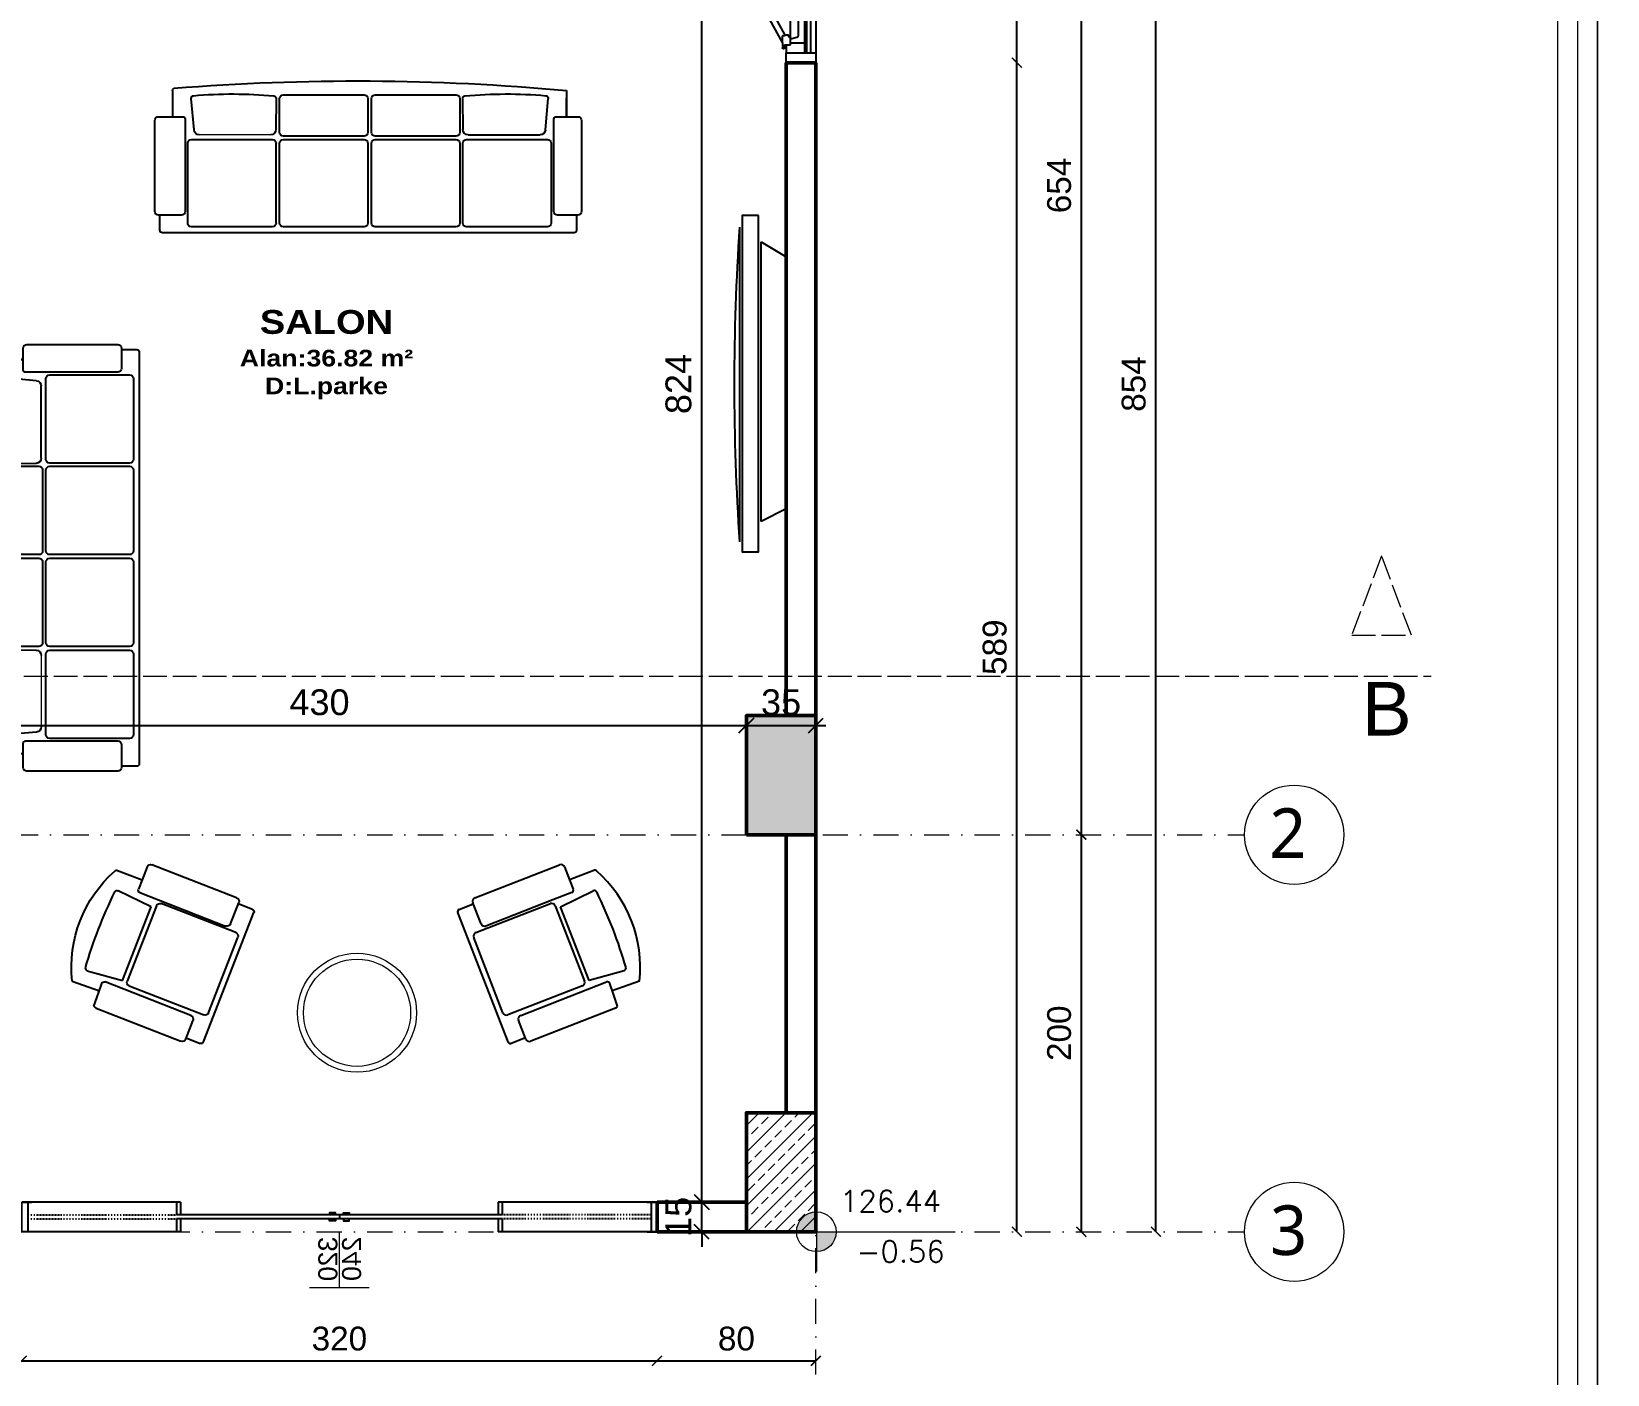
# Model space of a CAD drawing. Header units: millimetres. Extents: x 14753 to 45183, y 5640 to 19518.
# Drawn here: x 20669 to 21463, y 18220 to 18897 of the extents above; entities that cross this region are included whole.
import ezdxf

# ---------------------------------------------------------------- set-up
doc = ezdxf.new("R2010")
doc.units = ezdxf.units.MM
for name, pattern in [('ACAD_ISO02W100', [15, 12, -3]), ('Dash dot', [1.4, 0.6, -0.4, 0, -0.4]), ('DASHDOT', [25.4, 12.7, -6.35, 0, -6.35]), ('DASHED2', [0.375, 0.25, -0.125]), ('DOT', [0.25, 0, -0.25])]:
    doc.linetypes.add(name, pattern=pattern)
for name, color, linetype, lineweight in [('CERCEVE', 66, 'Continuous', 0), ('Duvar', 1, 'Continuous', 50), ('EŞYA TEFRİŞ', 53, 'Continuous', 13), ('k aks', 44, 'DASHDOT', 18), ('k dis olcu', 43, 'Continuous', 18), ('k ic olcu', 254, 'Continuous', 18), ('k kolon', 1, 'Continuous', 53), ('k kot', 31, 'Continuous', 20), ('k pencere', 4, 'Continuous', 25), ('k tarama', 252, 'Continuous', 9), ('kesiklii çizgi', 244, 'ACAD_ISO02W100', 5), ('Kolon', 30, 'Continuous', 50)]:
    doc.layers.add(name, color=color, linetype=linetype, lineweight=lineweight)
for name, color, linetype in [('doğrama', 140, 'Continuous'), ('Dış Ölçü', 3, 'Continuous'), ('pencere', 2, 'Continuous'), ('salon tefriş', 42, 'Continuous'), ('Standart', 7, 'Continuous'), ('YAzı', 7, 'Continuous')]:
    doc.layers.add(name, color=color, linetype=linetype)
doc.styles.add('MtXpl_Segoe_UI', font='segoeui.ttf')
doc.styles.add('OLCU', font='romans.shx')
doc.styles.add('ROMANT', font='arial.ttf', dxfattribs={"width": 0.8, "height": 0.125})
doc.styles.get("Standard").update_dxf_attribs({"font": 'arial.ttf'})
doc.styles.add('Vaziyet Yazı', font='bgothm.ttf', dxfattribs={"height": 25})
doc.dimstyles.new('icolcu', dxfattribs={"dimtxt": 13, "dimasz": 7.5, "dimexe": 5, "dimexo": 5, "dimgap": 5, "dimtad": 1, "dimdec": 0, "dimtxsty": 'Standard', "dimblk": 'OBLIQUE', "dimcen": 2.5, "dimdle": 5, "dimclrd": 256, "dimclre": 256, "dimclrt": 256, "dimadec": 4, "dimazin": 0, "dimtfac": 1, "dimtdec": 0, "dimtix": 1, "dimtmove": 2, "dimatfit": 3, "dimldrblk": 'OBLIQUE', "dimfxl": 1, "dimarcsym": 0})
doc.dimstyles.new('icölcü', dxfattribs={"dimtxt": 12, "dimasz": 5, "dimexe": 1.25, "dimexo": 0.625, "dimgap": 5, "dimtad": 1, "dimdec": 0, "dimtxsty": 'Standard', "dimblk": 'ARCHTICK', "dimcen": -10, "dimse1": 1, "dimse2": 1, "dimadec": 0, "dimazin": 0, "dimtfac": 1, "dimtdec": 0, "dimtix": 1, "dimtmove": 0, "dimatfit": 3, "dimldrblk": 'ARCHTICK', "dimfxl": 1, "dimarcsym": 0})
pattern_1 = [(45, (-7754.55, -1210.899), (-6.73519209, 6.73519209), []), (45, (-7747.815, -1210.899), (-6.73519209, 6.73519209), [4.7625, -2.38125])]

# ---------------------------------------------------------------- blocks, each defined once
blk = doc.blocks.new('320 fransız')
at = {"layer": 'pencere', "lineweight": 20}
for p, q in [((249847.73, 214094.21), (249817.73, 214094.21)), ((249832.73, 214094.21), (249832.73, 214065.9))]:
    blk.add_line(p, q, dxfattribs=at)
at = {"layer": 'pencere', "lineweight": 25}
for p, q in [((249677.73, 214065.9), (249672.73, 214065.9)), ((249672.73, 214065.9), (249672.73, 214050.9)), ((249752.73, 214065.9), (249672.73, 214065.9)), ((249675.73, 214050.9), (249675.73, 214065.9)), ((249750.73, 214059.4), (249750.73, 214065.9)), ((249752.73, 214059.4), (249752.73, 214065.9)), ((249912.73, 214059.4), (249912.73, 214065.9)), ((249992.73, 214065.9), (249912.73, 214065.9)), ((249914.73, 214059.4), (249914.73, 214065.9)), ((249987.73, 214065.9), (249992.73, 214065.9)), ((249989.73, 214050.9), (249989.73, 214065.9)), ((249992.73, 214050.9), (249992.73, 214065.9)), ((249914.73, 214059.4), (249750.73, 214059.4)), ((249750.73, 214050.9), (249750.73, 214057.4)), ((249914.73, 214057.4), (249750.73, 214057.4)), ((249752.73, 214050.9), (249752.73, 214057.4)), ((249832.73, 214057.4), (249832.73, 214059.4)), ((249912.73, 214050.9), (249912.73, 214057.4)), ((249914.73, 214050.9), (249914.73, 214057.4)), ((249672.73, 214050.9), (249677.73, 214050.9)), ((249752.73, 214050.9), (249672.73, 214050.9)), ((249992.73, 214050.9), (249912.73, 214050.9)), ((249987.73, 214050.9), (249992.73, 214050.9))]:
    blk.add_line(p, q, dxfattribs=at)
at = {"layer": 'pencere', "linetype": 'Dash dot', "lineweight": 25}
for p, q in [((249675.73, 214059.4), (249750.73, 214059.4)), ((249675.73, 214057.4), (249750.73, 214057.4)), ((249989.73, 214059.4), (249914.73, 214059.4)), ((249989.73, 214057.4), (249914.73, 214057.4))]:
    blk.add_line(p, q, dxfattribs=at)
at = {"layer": 'pencere', "lineweight": 25}
for points in [[(249830.73, 214059.4), (249830.73, 214060.4), (249827.73, 214060.4), (249827.73, 214059.4)], [(249830.73, 214057.4), (249830.73, 214056.4), (249827.73, 214056.4), (249827.73, 214057.4)], [(249834.73, 214059.4), (249834.73, 214060.4), (249837.73, 214060.4), (249837.73, 214059.4)], [(249834.73, 214057.4), (249834.73, 214056.4), (249837.73, 214056.4), (249837.73, 214057.4)]]:
    blk.add_lwpolyline(points, dxfattribs=at)
at = {"layer": 'pencere', "lineweight": 20, "style": 'ROMANT'}
for s, p in [('320', (249831.71, 214068.41)), ('240', (249843.67, 214068.31))]:
    blk.add_text(s, height=9.6, rotation=90, dxfattribs=at).set_placement(p)
blk = doc.blocks.new('160-240 2')
at = {"layer": 'pencere', "lineweight": 25, "ltscale": 25}
for p, q in [((24989.05, 13487.42), (25035.12, 13512.57)), ((25128.87, 13487.42), (25082.8, 13512.57)), ((24992.74, 13486.02), (25036.56, 13509.94)), ((25125.18, 13486.02), (25081.37, 13509.94))]:
    blk.add_line(p, q, dxfattribs=at)
at = {"layer": 'pencere', "lineweight": 25}
for p, q in [((25042.4, 13489.17), (25042.4, 13488.67)), ((25047.15, 13489.42), (25042.65, 13489.42)), ((25042.65, 13488.42), (25044.15, 13488.42)), ((25045.65, 13488.42), (25047.15, 13488.42)), ((25047.4, 13488.67), (25047.4, 13489.17)), ((25070.53, 13488.67), (25070.53, 13489.17)), ((25070.78, 13489.42), (25075.28, 13489.42)), ((25072.28, 13488.42), (25070.78, 13488.42)), ((25075.28, 13488.42), (25073.78, 13488.42)), ((25075.53, 13489.17), (25075.53, 13488.67)), ((24987.89, 13485.66), (24983.89, 13485.66)), ((24986.39, 13486.42), (24987.89, 13486.42)), ((24987.32, 13487.28), (24986.89, 13486.43)), ((24986.89, 13486.42), (24986.89, 13486.43)), ((24987.89, 13486.42), (24986.89, 13486.42)), ((24988.89, 13487.42), (24987.54, 13487.42)), ((24987.89, 13486.42), (24987.89, 13483.42)), ((24987.89, 13483.42), (24988.89, 13483.42)), ((24988.89, 13487.42), (24992.19, 13487.42)), ((24988.89, 13483.42), (25045.9, 13483.42)), ((24988.89, 13483.42), (24988.89, 13476.42)), ((24990.89, 13483.42), (24991.7, 13480.18)), ((24991.89, 13484.42), (24991.89, 13483.42)), ((24992.89, 13484.42), (24991.89, 13484.42)), ((24992.44, 13487.23), (24992.89, 13485.42)), ((24992.89, 13485.42), (24992.89, 13484.42)), ((25042.35, 13487.23), (25041.9, 13485.42)), ((25041.9, 13485.42), (25041.9, 13484.42)), ((25041.9, 13484.42), (25042.9, 13484.42)), ((25042.59, 13487.42), (25045.9, 13487.42)), ((25042.9, 13484.42), (25042.9, 13483.42)), ((25044.04, 13483.41), (25043.1, 13480.15)), ((25044.4, 13488.17), (25044.4, 13487.42)), ((25045.4, 13487.42), (25045.4, 13488.17)), ((25045.9, 13487.42), (25047.24, 13487.42)), ((25045.9, 13476.42), (25045.9, 13483.42)), ((25045.9, 13483.42), (25046.9, 13483.42)), ((25046.9, 13483.42), (25046.9, 13486.42)), ((25046.9, 13486.42), (25047.9, 13486.42)), ((25046.9, 13486.42), (25047.9, 13486.42)), ((25062.03, 13485.66), (25046.9, 13485.66)), ((25047.47, 13487.28), (25047.9, 13486.43)), ((25047.9, 13486.42), (25047.9, 13486.43)), ((25055.9, 13485.66), (25071.03, 13485.66)), ((25070.46, 13487.28), (25070.03, 13486.43)), ((25070.03, 13486.42), (25070.03, 13486.43)), ((25071.03, 13486.42), (25070.03, 13486.42)), ((25071.03, 13486.42), (25070.03, 13486.42)), ((25072.03, 13487.42), (25070.68, 13487.42)), ((25071.03, 13483.42), (25071.03, 13486.42)), ((25072.03, 13483.42), (25071.03, 13483.42)), ((25075.33, 13487.42), (25072.03, 13487.42)), ((25129.03, 13483.42), (25072.03, 13483.42)), ((25072.03, 13476.42), (25072.03, 13483.42)), ((25072.53, 13487.42), (25072.53, 13488.17)), ((25073.53, 13488.17), (25073.53, 13487.42)), ((25073.89, 13483.41), (25074.82, 13480.15)), ((25076.03, 13484.42), (25075.03, 13484.42)), ((25075.03, 13484.42), (25075.03, 13483.42)), ((25075.57, 13487.23), (25076.03, 13485.42)), ((25076.03, 13485.42), (25076.03, 13484.42)), ((25125.49, 13487.23), (25125.03, 13485.42)), ((25125.03, 13485.42), (25125.03, 13484.42)), ((25125.03, 13484.42), (25126.03, 13484.42)), ((25129.03, 13487.42), (25125.73, 13487.42)), ((25126.03, 13484.42), (25126.03, 13483.42)), ((25127.03, 13483.42), (25126.22, 13480.18)), ((25129.03, 13487.42), (25130.38, 13487.42)), ((25129.03, 13483.42), (25129.03, 13476.42)), ((25130.03, 13483.42), (25129.03, 13483.42)), ((25131.53, 13486.42), (25130.03, 13486.42)), ((25130.03, 13486.42), (25130.03, 13483.42)), ((25130.03, 13486.42), (25131.03, 13486.42)), ((25130.03, 13485.66), (25134.03, 13485.66)), ((25130.6, 13487.28), (25131.03, 13486.43)), ((25131.03, 13486.42), (25131.03, 13486.43)), ((24988.89, 13476.42), (24983.89, 13476.42)), ((25055.95, 13475.42), (24983.89, 13475.42)), ((25055.94, 13473.42), (24983.89, 13473.42)), ((25045.9, 13476.42), (24988.89, 13476.42)), ((24992.67, 13479.42), (25042.14, 13479.42)), ((25054.82, 13476.42), (25045.9, 13476.42)), ((25054.82, 13478.92), (25055.92, 13478.93)), ((25054.82, 13478.92), (25054.82, 13476.42)), ((25055.93, 13480.16), (25055.92, 13480.16)), ((25062.03, 13478.92), (25063.11, 13478.92)), ((25062.07, 13473.42), (25134.03, 13473.42)), ((25063.11, 13478.92), (25063.11, 13476.42)), ((25063.11, 13476.42), (25072.03, 13476.42)), ((25072.03, 13476.42), (25129.03, 13476.42)), ((25125.25, 13479.42), (25075.78, 13479.42)), ((25129.03, 13476.42), (25134.03, 13476.42)), ((25061.95, 13470.66), (24983.89, 13470.66)), ((25055.97, 13470.66), (25134.03, 13470.66))]:
    blk.add_line(p, q, dxfattribs=at)
at = {"layer": 'pencere', "linetype": 'DOT', "lineweight": 25}
for p, q in [((24986.89, 13486.92), (24985.89, 13486.92)), ((24986.39, 13487.42), (24986.39, 13486.42)), ((25131.03, 13486.92), (25132.03, 13486.92)), ((25131.53, 13487.42), (25131.53, 13486.42))]:
    blk.add_line(p, q, dxfattribs=at)
at = {"layer": 'pencere', "lineweight": 20}
for p, q in [((25059.03, 13437.89), (25059.03, 13470.66)), ((25044.03, 13437.89), (25074.03, 13437.89))]:
    blk.add_line(p, q, dxfattribs=at)
at = {"layer": 'pencere', "lineweight": 25}
for points in [[(24978.89, 13485.66), (24983.89, 13485.66), (24983.89, 13470.66), (24978.89, 13470.66)], [(25062.03, 13485.66), (25055.9, 13485.66), (25055.97, 13470.66), (25062.1, 13470.66)], [(25139.03, 13485.66), (25134.03, 13485.66), (25134.03, 13470.66), (25139.03, 13470.66)]]:
    blk.add_lwpolyline(points, close=True, dxfattribs=at)
for centre in [(24986.39, 13486.92), (25131.53, 13486.92)]:
    blk.add_circle(centre, 0.5, dxfattribs=at)
at = {"layer": 'pencere', "linetype": 'DASHED2', "lineweight": 25, "ltscale": 25}
for centre, start, end in [((24981.51, 13483.31), 3.86149, 28.62806), ((25136.41, 13483.31), 151.37194, 176.13851)]:
    blk.add_arc(centre, 61.07, start, end, dxfattribs=at)
at = {"layer": 'pencere', "lineweight": 25}
for centre, radius, start, end in [((25042.65, 13489.17), 0.25, 90, 180), ((25042.65, 13488.67), 0.25, 180, 270), ((25044.15, 13488.17), 0.25, 360, 90), ((25045.65, 13488.17), 0.25, 90, 180), ((25047.15, 13489.17), 0.25, 360, 90), ((25047.15, 13488.67), 0.25, 270, 360), ((25070.78, 13489.17), 0.25, 90, 180), ((25070.78, 13488.67), 0.25, 180, 270), ((25072.28, 13488.17), 0.25, 0, 90), ((25073.78, 13488.17), 0.25, 90, 180), ((25075.28, 13489.17), 0.25, 0, 90), ((25075.28, 13488.67), 0.25, 270, 0), ((24987.54, 13487.17), 0.25, 90, 153.20392), ((24992.19, 13487.17), 0.25, 14.03624, 90), ((25042.59, 13487.17), 0.25, 90, 165.96376), ((25047.24, 13487.17), 0.25, 26.79608, 90), ((25070.68, 13487.17), 0.25, 90, 153.20392), ((25075.33, 13487.17), 0.25, 14.03624, 90), ((25125.73, 13487.17), 0.25, 90, 165.96376), ((25130.38, 13487.17), 0.25, 26.79608, 90), ((24992.67, 13480.42), 1, 194.03624, 270), ((25042.14, 13480.42), 1, 270, 344.04695), ((25075.78, 13480.42), 1, 195.95305, 270), ((25125.25, 13480.42), 1, 270, 345.96376)]:
    blk.add_arc(centre, radius, start, end, dxfattribs=at)
at = {"layer": 'pencere', "lineweight": 20, "style": 'ROMANT'}
for s, p in [('160', (25057.57, 13441.78)), ('240', (25069.53, 13441.68))]:
    blk.add_text(s, height=9.6, rotation=90, dxfattribs=at).set_placement(p)
blk = doc.blocks.new('tv 170')
at = {"layer": 'salon tefriş'}
for p, q in [((1168.59, 2080.93), (1168.59, 2239.51)), ((1145.14, 2222.93), (1157.67, 2229.23)), ((1145.14, 2095.86), (1145.14, 2222.93)), ((1157.67, 2229.23), (1157.67, 2088.34)), ((1157.67, 2088.34), (1145.14, 2095.86))]:
    blk.add_line(p, q, dxfattribs=at)
blk.add_lwpolyline([(1159.08, 2075.04), (1167.28, 2075.04), (1167.28, 2244.56), (1159.08, 2244.56)], close=True, dxfattribs=at)
blk.add_arc((-14.45, 2160.22), 1185.7, 356.16566, 3.83434, dxfattribs=at)
blk = doc.blocks.new('üçlü koltuk')
at = {"layer": 'salon tefriş'}
for p, q in [((4310.54, 2014.91), (4310.54, 2007.28)), ((4519.15, 2016.18), (4311.81, 2016.18)), ((4324.53, 2011.32), (4324.53, 1971.06)), ((4367.11, 2013.23), (4326.43, 2013.23)), ((4369.01, 1971.06), (4369.01, 2011.32)), ((4370.83, 2011.32), (4370.83, 1971.06)), ((4413.42, 2013.23), (4372.74, 2013.23)), ((4415.32, 1971.06), (4415.32, 2011.32)), ((4417.1, 2011.32), (4417.1, 1971.06)), ((4459.69, 2013.23), (4419.01, 2013.23)), ((4461.59, 1971.06), (4461.59, 2011.32)), ((4463.15, 2011.32), (4463.15, 1971.06)), ((4505.74, 2013.23), (4465.06, 2013.23)), ((4507.64, 1971.06), (4507.64, 2011.32)), ((4520.42, 2007.28), (4520.42, 2014.91)), ((4308, 2005.38), (4308, 1959.62)), ((4321.35, 2007.28), (4309.91, 2007.28)), ((4323.25, 1969.15), (4323.25, 2005.38)), ((4508.98, 2005.38), (4508.98, 1969.15)), ((4521.06, 2007.28), (4510.89, 2007.28)), ((4522.96, 1959.62), (4522.96, 2005.38)), ((4323.25, 1958.98), (4323.25, 1969.15)), ((4326.43, 1969.15), (4367.11, 1969.15)), ((4372.74, 1969.15), (4413.42, 1969.15)), ((4419.01, 1969.15), (4459.69, 1969.15)), ((4465.06, 1969.15), (4505.74, 1969.15)), ((4508.98, 1969.15), (4508.98, 1958.98)), ((4327.71, 1964.41), (4326.31, 1948.51)), ((4369.09, 1948.64), (4369.01, 1964.19)), ((4370.83, 1965.6), (4370.83, 1948.6)), ((4413.42, 1967.51), (4372.74, 1967.51)), ((4415.32, 1948.6), (4415.32, 1965.6)), ((4417.1, 1965.6), (4417.1, 1948.6)), ((4459.69, 1967.51), (4419.01, 1967.51)), ((4461.59, 1948.6), (4461.59, 1965.6)), ((4463.03, 1948.64), (4463.11, 1964.19)), ((4465.77, 1966.85), (4502.06, 1966.85)), ((4504.71, 1964.41), (4506.12, 1948.51)), ((4309.91, 1957.71), (4316.9, 1957.71)), ((4316.9, 1957.71), (4321.98, 1957.71)), ((4316.9, 1944.49), (4316.9, 1957.71)), ((4510.25, 1957.71), (4515.34, 1957.71)), ((4515.34, 1944.49), (4515.34, 1957.71)), ((4515.34, 1957.71), (4515.34, 1948.36)), ((4515.34, 1957.71), (4521.06, 1957.71)), ((4372.74, 1946.69), (4413.42, 1946.69)), ((4419.01, 1946.69), (4459.69, 1946.69))]:
    blk.add_line(p, q, dxfattribs=at)
at = {"layer": 'salon tefriş', "lineweight": 15}
blk.add_line((4366.34, 1966.85), (4330.37, 1966.85), dxfattribs=at)
at = {"layer": 'salon tefriş'}
for centre, radius, start, end in [((4311.81, 2014.91), 1.27, 89.99999, 179.99999), ((4326.43, 2011.32), 1.91, 89.99999, 179.99999), ((4367.11, 2011.32), 1.91, 359.99999, 89.99999), ((4372.74, 2011.32), 1.91, 89.99999, 179.99999), ((4413.42, 2011.32), 1.91, 359.99999, 89.99999), ((4419.01, 2011.32), 1.91, 89.99999, 179.99999), ((4459.69, 2011.32), 1.91, 359.99999, 89.99999), ((4465.06, 2011.32), 1.91, 89.99999, 179.99999), ((4505.74, 2011.32), 1.91, 359.99999, 89.99999), ((4519.15, 2014.91), 1.27, 359.99999, 89.99999), ((4309.91, 2005.38), 1.91, 89.99999, 179.99999), ((4321.35, 2005.38), 1.91, 359.99999, 89.99999), ((4510.89, 2005.38), 1.91, 89.99999, 179.99999), ((4521.06, 2005.38), 1.91, 359.99999, 89.99999), ((4326.43, 1971.06), 1.91, 179.99999, 269.99999), ((4367.11, 1971.06), 1.91, 269.99999, 359.99999), ((4372.74, 1971.06), 1.91, 179.99999, 269.99999), ((4413.42, 1971.06), 1.91, 269.99999, 359.99999), ((4419.01, 1971.06), 1.91, 179.99999, 269.99999), ((4459.69, 1971.06), 1.91, 269.99999, 359.99999), ((4465.06, 1971.06), 1.91, 179.99999, 269.99999), ((4505.74, 1971.06), 1.91, 269.99999, 359.99999), ((4330.37, 1964.18), 2.67, 89.99999, 174.95517), ((4366.34, 1964.18), 2.67, 0.2908, 89.99999), ((4372.74, 1965.6), 1.91, 89.99999, 179.99999), ((4413.42, 1965.6), 1.91, 359.99999, 89.99999), ((4419.01, 1965.6), 1.91, 89.99999, 179.99999), ((4459.69, 1965.6), 1.91, 359.99999, 89.99999), ((4465.77, 1964.18), 2.67, 90.00001, 179.7092), ((4502.06, 1964.18), 2.67, 5.04483, 90.00001), ((4309.91, 1959.62), 1.91, 179.99999, 269.99999), ((4321.98, 1958.98), 1.27, 269.99999, 359.99999), ((4510.25, 1958.98), 1.27, 179.99999, 269.99999), ((4521.06, 1959.62), 1.91, 269.99999, 359.99999), ((4327.58, 1948.4), 1.27, 174.95517, 265.02822), ((4347.14, 2170.2), 223.93, 264.96051, 275.32982), ((4367.82, 1948.5), 1.27, 275.2582, 5.9673), ((4372.74, 1948.6), 1.91, 179.99999, 269.99999), ((4413.42, 1948.6), 1.91, 269.99999, 359.99999), ((4419.01, 1948.6), 1.91, 179.99999, 269.99999), ((4459.69, 1948.6), 1.91, 269.99999, 359.99999), ((4464.29, 1948.5), 1.27, 174.0327, 264.7418), ((4485.14, 2173.69), 227.42, 264.71126, 275.00066), ((4504.85, 1948.4), 1.27, 274.97178, 5.04483), ((4318.17, 1944.49), 1.27, 179.99999, 242.56916), ((4409.85, 3103.35), 1163.65, 265.45241, 275.20133)]:
    blk.add_arc(centre, radius, start, end, dxfattribs=at)
blk = doc.blocks.new('tekli koltuk')
at = {"layer": 'salon tefriş'}
for p, q in [((4425.75, 2373.63), (4419.53, 2361.97)), ((4389.24, 2324.1), (4410.78, 2364.47)), ((4413.36, 2365.26), (4419.53, 2361.97)), ((4419.53, 2361.97), (4424.01, 2359.57)), ((4424.54, 2357.85), (4419.75, 2348.88)), ((4424.96, 2348.71), (4432.16, 2365.65)), ((4401.02, 2311.08), (4419.98, 2346.6)), ((4419.75, 2348.88), (4402.7, 2316.92)), ((4422.56, 2347.39), (4458.44, 2328.24)), ((4460.08, 2329.98), (4424.96, 2348.71)), ((4470.33, 2345.15), (4460.08, 2329.98)), ((4479.51, 2346.23), (4472.2, 2333.65)), ((4462.37, 2326.15), (4467.15, 2335.12)), ((4473.29, 2333.03), (4468.89, 2335.58)), ((4445.32, 2294.18), (4462.37, 2326.15)), ((4479.19, 2327.98), (4457.65, 2287.6)), ((4479.33, 2329.51), (4473.29, 2333.03)), ((4387, 2314.49), (4390.59, 2321.22)), ((4400.12, 2316.13), (4390.03, 2321.52)), ((4459.23, 2325.66), (4440.28, 2290.14)), ((4449.2, 2279.86), (4387.52, 2312.77)), ((4437.7, 2289.35), (4401.81, 2308.5)), ((4455.07, 2286.82), (4446.1, 2291.6)), ((4454.51, 2287.12), (4450.92, 2280.39))]:
    blk.add_line(p, q, dxfattribs=at)
for centre, radius, start, end in [((4426.87, 2373.03), 1.27, 89.35154, 151.92072), ((4426.15, 2309.57), 64.73, 34.4899, 89.35154), ((4433.33, 2365.15), 1.27, 66.89249, 156.96554), ((4343.54, 2154.71), 230.07, 56.6625, 66.89249), ((4412.46, 2363.58), 1.91, 61.92072, 151.92072), ((4423.42, 2358.45), 1.27, 331.92072, 61.92072), ((4421.66, 2345.7), 1.91, 61.92072, 151.92072), ((4467.86, 2345.58), 2.51, 350.18234, 32.43357), ((4468.25, 2334.48), 1.27, 59.84893, 149.84893), ((4457.55, 2326.56), 1.91, 331.92072, 61.92072), ((4472.18, 2329.4), 7.16, 348.53085, 0.9115), ((4390.92, 2323.2), 1.91, 151.92072, 241.92072), ((4388.12, 2313.89), 1.27, 151.92072, 241.92072), ((4401.02, 2317.82), 1.91, 241.92072, 331.92072), ((4402.71, 2310.18), 1.91, 151.92072, 241.92072), ((4438.59, 2291.03), 1.91, 241.92072, 331.92072), ((4447, 2293.29), 1.91, 151.92072, 241.92072), ((4455.97, 2288.5), 1.91, 241.92072, 331.92072), ((4449.8, 2280.99), 1.27, 241.92072, 331.92072)]:
    blk.add_arc(centre, radius, start, end, dxfattribs=at)
blk = doc.blocks.new('AKS-KOLON')
at = {"layer": 'k tarama'}
h = blk.add_hatch(dxfattribs=at)
h.set_pattern_fill('ANSI33', color=256, scale=1.5)
h.set_pattern_definition(pattern_1)
h.paths.add_polyline_path([(376943.55, 4551394.22), (376918.55, 4551394.22), (376918.55, 4551205.22), (376943.55, 4551205.22)])
h.paths.add_polyline_path([(376516.55, 4551394.22), (376491.55, 4551394.22), (376491.55, 4551205.22), (376516.55, 4551205.22)])
h.paths.add_polyline_path([(376352.55, 4551394.22), (376317.55, 4551394.22), (376317.55, 4551334.22), (376352.55, 4551334.22)])
h.paths.add_polyline_path([(376377.55, 4550775.22), (376317.55, 4550775.22), (376317.55, 4550740.22), (376377.55, 4550740.22)])
h.paths.add_polyline_path([(376943.55, 4550800.22), (376908.55, 4550800.22), (376908.55, 4550740.22), (376943.55, 4550740.22)])
h.paths.add_polyline_path([(377393.55, 4550800.22), (377358.55, 4550800.22), (377358.55, 4550740.22), (377393.55, 4550740.22)])
h = blk.add_hatch(dxfattribs=at)
h.set_pattern_fill('ANSI33', color=256, scale=1.5)
h.set_pattern_definition(pattern_1)
h.paths.add_polyline_path([(376948.55, 4550600.22), (376913.55, 4550600.22), (376913.55, 4550540.22), (376948.55, 4550540.22)])
h.paths.add_polyline_path([(377393.55, 4550600.22), (377358.55, 4550600.22), (377358.55, 4550540.22), (377393.55, 4550540.22)])
at = {"layer": 'k aks'}
for p, q in [((377393.55, 4550391.82), (377393.55, 4551524.22)), ((376147.55, 4550740.22), (377609.55, 4550740.22)), ((376147.55, 4550540.22), (377609.55, 4550540.22))]:
    blk.add_line(p, q, dxfattribs=at)
at = {"layer": 'k aks', "linetype": 'Continuous'}
for centre in [(377634.55, 4550740.22), (377634.55, 4550540.22)]:
    blk.add_circle(centre, 25, dxfattribs=at)
at = {"layer": 'Kolon'}
for points in [[(377358.55, 4550740.22), (377393.55, 4550740.22), (377393.55, 4550800.22), (377358.55, 4550800.22), (377358.55, 4550740.22)], [(377358.55, 4550540.22), (377393.55, 4550540.22), (377393.55, 4550600.22), (377358.55, 4550600.22), (377358.55, 4550540.22)]]:
    blk.add_lwpolyline(points, dxfattribs=at)
at = {"layer": 'k aks', "style": 'MtXpl_Segoe_UI'}
for s, p in [('2', (377621.99, 4550728.54)), ('3', (377622.46, 4550528.54))]:
    blk.add_text(s, height=25, dxfattribs=at).set_placement(p)
blk = doc.blocks.new('KESİT')
at = {"layer": 'kesiklii çizgi', "color": 3}
for p, q in [((381895, 4551890), (381880, 4551850)), ((381910, 4551850), (381895, 4551890)), ((380281.07, 4551829.46), (381920, 4551829.46))]:
    blk.add_line(p, q, dxfattribs=at)
blk.add_lwpolyline([(381880, 4551850), (381910, 4551850)], dxfattribs=at)
blk.add_text('B', height=27, dxfattribs=at).set_placement((381885, 4551799.5))
blk = doc.blocks.new('_ArchTick')
at = {"color": 0, "linetype": 'ByBlock', "const_width": 0.15}
blk.add_lwpolyline([(-0.5, -0.5), (0.5, 0.5)], dxfattribs=at)
blk = doc.blocks.new('*D405')
at = {"layer": 'Defpoints', "color": 0, "transparency": 16777216}
for p in [(20664.09, 18292.01), (20984.09, 18292.01), (20984.09, 18227.01)]:
    blk.add_point(p, dxfattribs=at)
at = {"layer": 'k dis olcu', "color": 0, "lineweight": -2, "transparency": 16777216}
blk.add_line((20664.09, 18227.01), (20984.09, 18227.01), dxfattribs=at)
at = {"layer": 'k dis olcu', "color": 0, "lineweight": -2, "transparency": 16777216, "xscale": 5, "yscale": 5, "zscale": 5, "rotation": 180}
blk.add_blockref('_ArchTick', (20664.09, 18227.01), dxfattribs=at)
at = {"layer": 'k dis olcu', "color": 0, "lineweight": -2, "transparency": 16777216, "xscale": 5, "yscale": 5, "zscale": 5}
blk.add_blockref('_ArchTick', (20984.09, 18227.01), dxfattribs=at)
at = {"layer": 'k dis olcu', "color": 0, "transparency": 16777216, "insert": (20824.09, 18238.14), "char_height": 12, "attachment_point": 5}
blk.add_mtext('320', dxfattribs=at)
blk = doc.blocks.new('*D406')
at = {"layer": 'Defpoints', "color": 0, "transparency": 16777216}
for p in [(20984.09, 18292.01), (21064.09, 18292.01), (21064.09, 18227.01)]:
    blk.add_point(p, dxfattribs=at)
at = {"layer": 'k dis olcu', "color": 0, "lineweight": -2, "transparency": 16777216}
blk.add_line((20984.09, 18227.01), (21064.09, 18227.01), dxfattribs=at)
at = {"layer": 'k dis olcu', "color": 0, "lineweight": -2, "transparency": 16777216, "xscale": 5, "yscale": 5, "zscale": 5, "rotation": 180}
blk.add_blockref('_ArchTick', (20984.09, 18227.01), dxfattribs=at)
at = {"layer": 'k dis olcu', "color": 0, "lineweight": -2, "transparency": 16777216, "xscale": 5, "yscale": 5, "zscale": 5}
blk.add_blockref('_ArchTick', (21064.09, 18227.01), dxfattribs=at)
at = {"layer": 'k dis olcu', "color": 0, "transparency": 16777216, "insert": (21024.09, 18238.14), "char_height": 12, "attachment_point": 5}
blk.add_mtext('80', dxfattribs=at)
blk = doc.blocks.new('*D410')
at = {"layer": 'Defpoints', "color": 0, "transparency": 16777216}
for p in [(21235.39, 19146.01), (21235.39, 19146.01), (21235.39, 18292.01)]:
    blk.add_point(p, dxfattribs=at)
at = {"layer": 'k dis olcu', "color": 0, "lineweight": -2, "transparency": 16777216}
blk.add_line((21235.39, 18292.01), (21235.39, 19146.01), dxfattribs=at)
at = {"layer": 'k dis olcu', "color": 0, "lineweight": -2, "transparency": 16777216, "xscale": 5, "yscale": 5, "zscale": 5}
for p, rotation in [((21235.39, 19146.01), 90), ((21235.39, 18292.01), 270)]:
    blk.add_blockref('_ArchTick', p, dxfattribs=dict(at, rotation=rotation))
at = {"layer": 'k dis olcu', "color": 0, "transparency": 16777216, "insert": (21224.26, 18719.01), "char_height": 12, "attachment_point": 5, "rotation": 90}
blk.add_mtext('854', dxfattribs=at)
blk = doc.blocks.new('*D411')
at = {"layer": 'Defpoints', "color": 0, "transparency": 16777216}
for p in [(21197.84, 19146.01), (21197.84, 18492.01), (21197.84, 18492.01)]:
    blk.add_point(p, dxfattribs=at)
at = {"layer": 'k dis olcu', "color": 0, "lineweight": -2, "transparency": 16777216}
blk.add_line((21197.84, 19146.01), (21197.84, 18492.01), dxfattribs=at)
at = {"layer": 'k dis olcu', "color": 0, "lineweight": -2, "transparency": 16777216, "xscale": 5, "yscale": 5, "zscale": 5}
for p, rotation in [((21197.84, 19146.01), 90), ((21197.84, 18492.01), 270)]:
    blk.add_blockref('_ArchTick', p, dxfattribs=dict(at, rotation=rotation))
at = {"layer": 'k dis olcu', "color": 0, "transparency": 16777216, "insert": (21186.71, 18819.01), "char_height": 12, "attachment_point": 5, "rotation": 90}
blk.add_mtext('654', dxfattribs=at)
blk = doc.blocks.new('*D412')
at = {"layer": 'Defpoints', "color": 0, "transparency": 16777216}
for p in [(21197.84, 18492.01), (21197.84, 18292.01), (21197.84, 18292.01)]:
    blk.add_point(p, dxfattribs=at)
at = {"layer": 'k dis olcu', "color": 0, "lineweight": -2, "transparency": 16777216}
blk.add_line((21197.84, 18492.01), (21197.84, 18292.01), dxfattribs=at)
at = {"layer": 'k dis olcu', "color": 0, "lineweight": -2, "transparency": 16777216, "xscale": 5, "yscale": 5, "zscale": 5}
for p, rotation in [((21197.84, 18492.01), 90), ((21197.84, 18292.01), 270)]:
    blk.add_blockref('_ArchTick', p, dxfattribs=dict(at, rotation=rotation))
at = {"layer": 'k dis olcu', "color": 0, "transparency": 16777216, "insert": (21186.71, 18392.01), "char_height": 12, "attachment_point": 5, "rotation": 90}
blk.add_mtext('200', dxfattribs=at)
blk = doc.blocks.new('*D413')
at = {"layer": 'Defpoints', "color": 0, "transparency": 16777216}
for p in [(21064.09, 18880.86), (21165.36, 18880.86), (21064.09, 18292.01)]:
    blk.add_point(p, dxfattribs=at)
at = {"layer": 'k dis olcu', "color": 0, "lineweight": -2, "transparency": 16777216}
blk.add_line((21165.36, 18292.01), (21165.36, 18880.86), dxfattribs=at)
at = {"layer": 'k dis olcu', "color": 0, "lineweight": -2, "transparency": 16777216, "xscale": 5, "yscale": 5, "zscale": 5}
for p, rotation in [((21165.36, 18880.86), 90), ((21165.36, 18292.01), 270)]:
    blk.add_blockref('_ArchTick', p, dxfattribs=dict(at, rotation=rotation))
at = {"layer": 'k dis olcu', "color": 0, "transparency": 16777216, "insert": (21154.24, 18586.44), "char_height": 12, "attachment_point": 5, "rotation": 90}
blk.add_mtext('589', dxfattribs=at)
blk = doc.blocks.new('*D422')
at = {"layer": 'Defpoints', "color": 0, "transparency": 16777216}
for p in [(21064.09, 19041.01), (21165.36, 19041.01), (21064.09, 18880.86)]:
    blk.add_point(p, dxfattribs=at)
at = {"layer": 'k dis olcu', "color": 0, "lineweight": -2, "transparency": 16777216}
blk.add_line((21165.36, 18880.86), (21165.36, 19041.01), dxfattribs=at)
at = {"layer": 'k dis olcu', "color": 0, "lineweight": -2, "transparency": 16777216, "xscale": 5, "yscale": 5, "zscale": 5}
for p, rotation in [((21165.36, 19041.01), 90), ((21165.36, 18880.86), 270)]:
    blk.add_blockref('_ArchTick', p, dxfattribs=dict(at, rotation=rotation))
at = {"layer": 'k dis olcu', "color": 0, "transparency": 16777216, "insert": (21154.24, 18960.94), "char_height": 12, "attachment_point": 5, "rotation": 90}
blk.add_mtext('160', dxfattribs=at)
blk = doc.blocks.new('_Oblique')
at = {"color": 0, "linetype": 'ByBlock', "lineweight": -2}
blk.add_line((-0.5, -0.5), (0.5, 0.5), dxfattribs=at)
blk = doc.blocks.new('*D324')
at = {"layer": 'Defpoints', "color": 0, "transparency": 16777216}
for p in [(20599.09, 18547.01), (21029.09, 18552.01), (21029.09, 18547.01)]:
    blk.add_point(p, dxfattribs=at)
at = {"layer": 'k ic olcu', "lineweight": -2, "transparency": 16777216}
for p, q in [((20594.09, 18547.01), (21034.09, 18547.01)), ((21029.09, 18547.01), (21029.09, 18542.01))]:
    blk.add_line(p, q, dxfattribs=at)
at = {"layer": 'k ic olcu', "lineweight": -2, "transparency": 16777216, "xscale": 7.5, "yscale": 7.5, "zscale": 7.5, "rotation": 180}
blk.add_blockref('_Oblique', (20599.09, 18547.01), dxfattribs=at)
at = {"layer": 'k ic olcu', "lineweight": -2, "transparency": 16777216, "xscale": 7.5, "yscale": 7.5, "zscale": 7.5}
blk.add_blockref('_Oblique', (21029.09, 18547.01), dxfattribs=at)
at = {"layer": 'k ic olcu', "transparency": 16777216, "insert": (20814.09, 18558.65), "char_height": 13, "attachment_point": 5}
blk.add_mtext('430', dxfattribs=at)
blk = doc.blocks.new('*D325')
at = {"layer": 'Defpoints', "color": 0, "transparency": 16777216}
for p in [(21029.09, 18552.01), (21064.09, 18552.01), (21064.09, 18547.01)]:
    blk.add_point(p, dxfattribs=at)
at = {"layer": 'k ic olcu', "lineweight": -2, "transparency": 16777216}
for p, q in [((21024.09, 18547.01), (21069.09, 18547.01)), ((21029.09, 18547.01), (21029.09, 18542.01)), ((21064.09, 18547.01), (21064.09, 18542.01))]:
    blk.add_line(p, q, dxfattribs=at)
at = {"layer": 'k ic olcu', "lineweight": -2, "transparency": 16777216, "xscale": 7.5, "yscale": 7.5, "zscale": 7.5, "rotation": 180}
blk.add_blockref('_Oblique', (21029.09, 18547.01), dxfattribs=at)
at = {"layer": 'k ic olcu', "lineweight": -2, "transparency": 16777216, "xscale": 7.5, "yscale": 7.5, "zscale": 7.5}
blk.add_blockref('_Oblique', (21064.09, 18547.01), dxfattribs=at)
at = {"layer": 'k ic olcu', "transparency": 16777216, "insert": (21046.59, 18558.65), "char_height": 13, "attachment_point": 5}
blk.add_mtext('35', dxfattribs=at)
blk = doc.blocks.new('*D326')
at = {"layer": 'Defpoints', "color": 0, "transparency": 16777216}
for p in [(21006.59, 18307.01), (21006.59, 18307.01), (21006.59, 18292.01)]:
    blk.add_point(p, dxfattribs=at)
at = {"layer": 'k ic olcu', "lineweight": -2, "transparency": 16777216}
for p, q in [((21006.59, 18307.01), (21006.59, 18314.51)), ((21006.59, 18292.01), (21006.59, 18307.01)), ((21011.59, 18307.01), (21011.59, 18307.01)), ((21006.59, 18292.01), (21006.59, 18284.51)), ((21011.59, 18292.01), (21011.59, 18292.01))]:
    blk.add_line(p, q, dxfattribs=at)
at = {"layer": 'k ic olcu', "lineweight": -2, "transparency": 16777216, "xscale": 7.5, "yscale": 7.5, "zscale": 7.5}
for p, rotation in [((21006.59, 18307.01), 270), ((21006.59, 18292.01), 90)]:
    blk.add_blockref('_Oblique', p, dxfattribs=dict(at, rotation=rotation))
at = {"layer": 'k ic olcu', "transparency": 16777216, "insert": (20994.95, 18299.51), "char_height": 13, "attachment_point": 5, "rotation": 90}
blk.add_mtext('15', dxfattribs=at)
blk = doc.blocks.new('*D327')
at = {"layer": 'Defpoints', "color": 0, "transparency": 16777216}
for p in [(21006.59, 19131.01), (21006.59, 19131.01), (21006.59, 18307.01)]:
    blk.add_point(p, dxfattribs=at)
at = {"layer": 'k ic olcu', "lineweight": -2, "transparency": 16777216}
for p, q in [((21006.59, 18302.01), (21006.59, 19136.01)), ((21011.59, 19131.01), (21011.59, 19131.01)), ((21011.59, 18307.01), (21011.59, 18307.01))]:
    blk.add_line(p, q, dxfattribs=at)
at = {"layer": 'k ic olcu', "lineweight": -2, "transparency": 16777216, "xscale": 7.5, "yscale": 7.5, "zscale": 7.5}
for p, rotation in [((21006.59, 19131.01), 90), ((21006.59, 18307.01), 270)]:
    blk.add_blockref('_Oblique', p, dxfattribs=dict(at, rotation=rotation))
at = {"layer": 'k ic olcu', "transparency": 16777216, "insert": (20994.95, 18719.01), "char_height": 13, "attachment_point": 5, "rotation": 90}
blk.add_mtext('824', dxfattribs=at)
blk = doc.blocks.new('dfssdfaswerfawef')
at = {"layer": 'k kot'}
h = blk.add_hatch(color=256, dxfattribs=at)
h.dxf.hatch_style = 1
h.paths.add_polyline_path([(9693.94, 3364.49, 0.414214), (9683.94, 3354.49), (9693.94, 3354.49)])
h.paths.add_polyline_path([(9693.94, 3354.49), (9693.94, 3344.49, 0.414214), (9703.94, 3354.49)])
for p, q in [((9693.94, 3374.49), (9693.94, 3334.49)), ((9673.94, 3354.49), (9763.94, 3354.49))]:
    blk.add_line(p, q, dxfattribs=at)
blk.add_circle((9693.94, 3354.49), 10, dxfattribs=at)

msp = doc.modelspace()

# ---------------------------------------------------------------- linework, layer by layer
at = {"layer": 'CERCEVE'}
for points in [[(19717.42, 17567.61), (21457.89, 17567.61), (21457.89, 19512.61), (19717.42, 19512.61)], [(21457.89, 17567.61), (23198.36, 17567.61), (23198.36, 19512.61), (21457.89, 19512.61)], [(19727.42, 17577.61), (21447.89, 17577.61), (21447.89, 19502.61), (19727.42, 19502.61)], [(19737.42, 17587.61), (21437.89, 17587.61), (21437.89, 19492.61), (19737.42, 19492.61)]]:
    msp.add_lwpolyline(points, close=True, dxfattribs=at)
at = {"layer": 'Duvar'}
for p, q in [((21049.09, 18880.86), (21064.09, 18880.86)), ((20984.09, 18307.01), (20984.09, 18292.01))]:
    msp.add_line(p, q, dxfattribs=at)
for points in [[(21049.09, 18880.86), (21049.09, 18552.01)], [(21064.09, 18880.86), (21064.09, 18552.01)], [(21049.09, 18492.01), (21049.09, 18476.01), (21049.09, 18352.01)], [(21064.09, 18492.01), (21064.09, 18476.01), (21064.09, 18352.01)], [(21029.09, 18307.01), (20984.09, 18307.01)], [(21029.09, 18292.01), (20984.09, 18292.01)]]:
    msp.add_lwpolyline(points, dxfattribs=at)
at = {"layer": 'EŞYA TEFRİŞ'}
for radius in [30, 27]:
    msp.add_circle((20832.97, 18402.34), radius, dxfattribs=at)

# ---------------------------------------------------------------- block references
at = {"layer": 'doğrama'}
for name, p, rotation in [('160-240 2', (34534.75, -6098.03), 90), ('tekli koltuk', (16048.17, 19555.94), 319.3535660264284)]:
    msp.add_blockref(name, p, dxfattribs=dict(at, rotation=rotation))
at = {"layer": 'doğrama', "xscale": -1}
for name, p, rotation in [('üçlü koltuk', (16423.14, 20811.37), 180), ('üçlü koltuk', (18707.09, 14215.96), 270), ('tekli koltuk', (25616.53, 19555.94), 40.6464339735715)]:
    msp.add_blockref(name, p, dxfattribs=dict(at, rotation=rotation))
at = {"layer": 'Duvar', "rotation": 180}
msp.add_blockref('tv 170', (22194.23, 20879), dxfattribs=at)
at = {"layer": 'Dış Ölçü', "xscale": -1, "rotation": 180}
msp.add_blockref('320 fransız', (-229008.64, 232357.91), dxfattribs=at)
at = {"layer": 'k kolon', "rotation": 0.0003578687236534227}
msp.add_blockref('dfssdfaswerfawef', (11370.45, 14937.46), dxfattribs=at)
at = {"layer": 'k pencere'}
msp.add_blockref('AKS-KOLON', (-356329.46, -4532248.22), dxfattribs=at)
at = {"layer": 'Standart'}
msp.add_blockref('KESİT', (-360545.91, -4533257.54), dxfattribs=at)

# ---------------------------------------------------------------- texts
at = {"layer": 'k kot', "style": 'OLCU'}
for s, p in [('126.44', (21076.25, 18302.01)), ('-0.56', (21084.6, 18276.65, -12933.2))]:
    msp.add_text(s, height=10.8, rotation=0.00036, dxfattribs=at).set_placement(p)
at = {"layer": 'YAzı', "color": 7, "lineweight": -2, "insert": (20817.58, 18733.8), "char_height": 11.52, "width": 275.4024, "attachment_point": 5, "style": 'Vaziyet Yazı'}
msp.add_mtext('{\\fArial Black|b0|i0|c162|p34;\\H1.04167x;SALON \\P\\fArial Black|b0|i0|c0|p34;\\H0.7x;Alan:3\\fArial Black|b0|i0|c162|p34;6.\\fArial Black|b0|i0|c0|p34;8\\fArial Black|b0|i0|c162|p34;2 \\fArial Black|b0|i0|c0|p34;m²\\fArial Black|b0|i0|c162|p34;\\PD:L.parke}', dxfattribs=at)

# ---------------------------------------------------------------- dimensions: what is measured, and where the dimension line sits
at = {"layer": 'k dis olcu'}
for base, p1, p2, picture, middle in [((21197.84, 18492.01), (21197.84, 19146.01), (21197.84, 18492.01), '*D411', (21186.71, 18819.01)), ((21235.39, 19146.01), (21235.39, 18292.01), (21235.39, 19146.01), '*D410', (21224.26, 18719.01)), ((21165.36, 19041.01), (21064.09, 18880.86), (21064.09, 19041.01), '*D422', (21154.24, 18960.94)), ((21165.36, 18880.86), (21064.09, 18292.01), (21064.09, 18880.86), '*D413', (21154.24, 18586.44)), ((21197.84, 18292.01), (21197.84, 18492.01), (21197.84, 18292.01), '*D412', (21186.71, 18392.01))]:
    dim = msp.add_linear_dim(base=base, p1=p1, p2=p2, angle=90, dimstyle='icölcü', dxfattribs=at)
    dim.commit()
    dim.dimension.update_dxf_attribs({"geometry": picture, "text_midpoint": middle})
for base, p1, p2, picture, middle in [((20984.09, 18227.01), (20664.09, 18292.01), (20984.09, 18292.01), '*D405', (20824.09, 18238.14)), ((21064.09, 18227.01), (20984.09, 18292.01), (21064.09, 18292.01), '*D406', (21024.09, 18238.14))]:
    dim = msp.add_linear_dim(base=base, p1=p1, p2=p2, dimstyle='icölcü', dxfattribs=at)
    dim.commit()
    dim.dimension.update_dxf_attribs({"geometry": picture, "text_midpoint": middle})
at = {"layer": 'k ic olcu'}
for base, p1, p2, picture, middle in [((21006.59, 19131.01), (21006.59, 18307.01), (21006.59, 19131.01), '*D327', (20994.95, 18719.01)), ((21006.59, 18307.01), (21006.59, 18292.01), (21006.59, 18307.01), '*D326', (20994.95, 18299.51))]:
    dim = msp.add_linear_dim(base=base, p1=p1, p2=p2, angle=90, dimstyle='icolcu', dxfattribs=at)
    dim.commit()
    dim.dimension.update_dxf_attribs({"geometry": picture, "text_midpoint": middle})
for base, p1, p2, picture, middle in [((21029.09, 18547.01), (20599.09, 18547.01), (21029.09, 18552.01), '*D324', (20814.09, 18558.65)), ((21064.09, 18547.01), (21029.09, 18552.01), (21064.09, 18552.01), '*D325', (21046.59, 18558.65))]:
    dim = msp.add_linear_dim(base=base, p1=p1, p2=p2, dimstyle='icolcu', dxfattribs=at)
    dim.commit()
    dim.dimension.update_dxf_attribs({"geometry": picture, "text_midpoint": middle})

doc.saveas('drawing.dxf')
